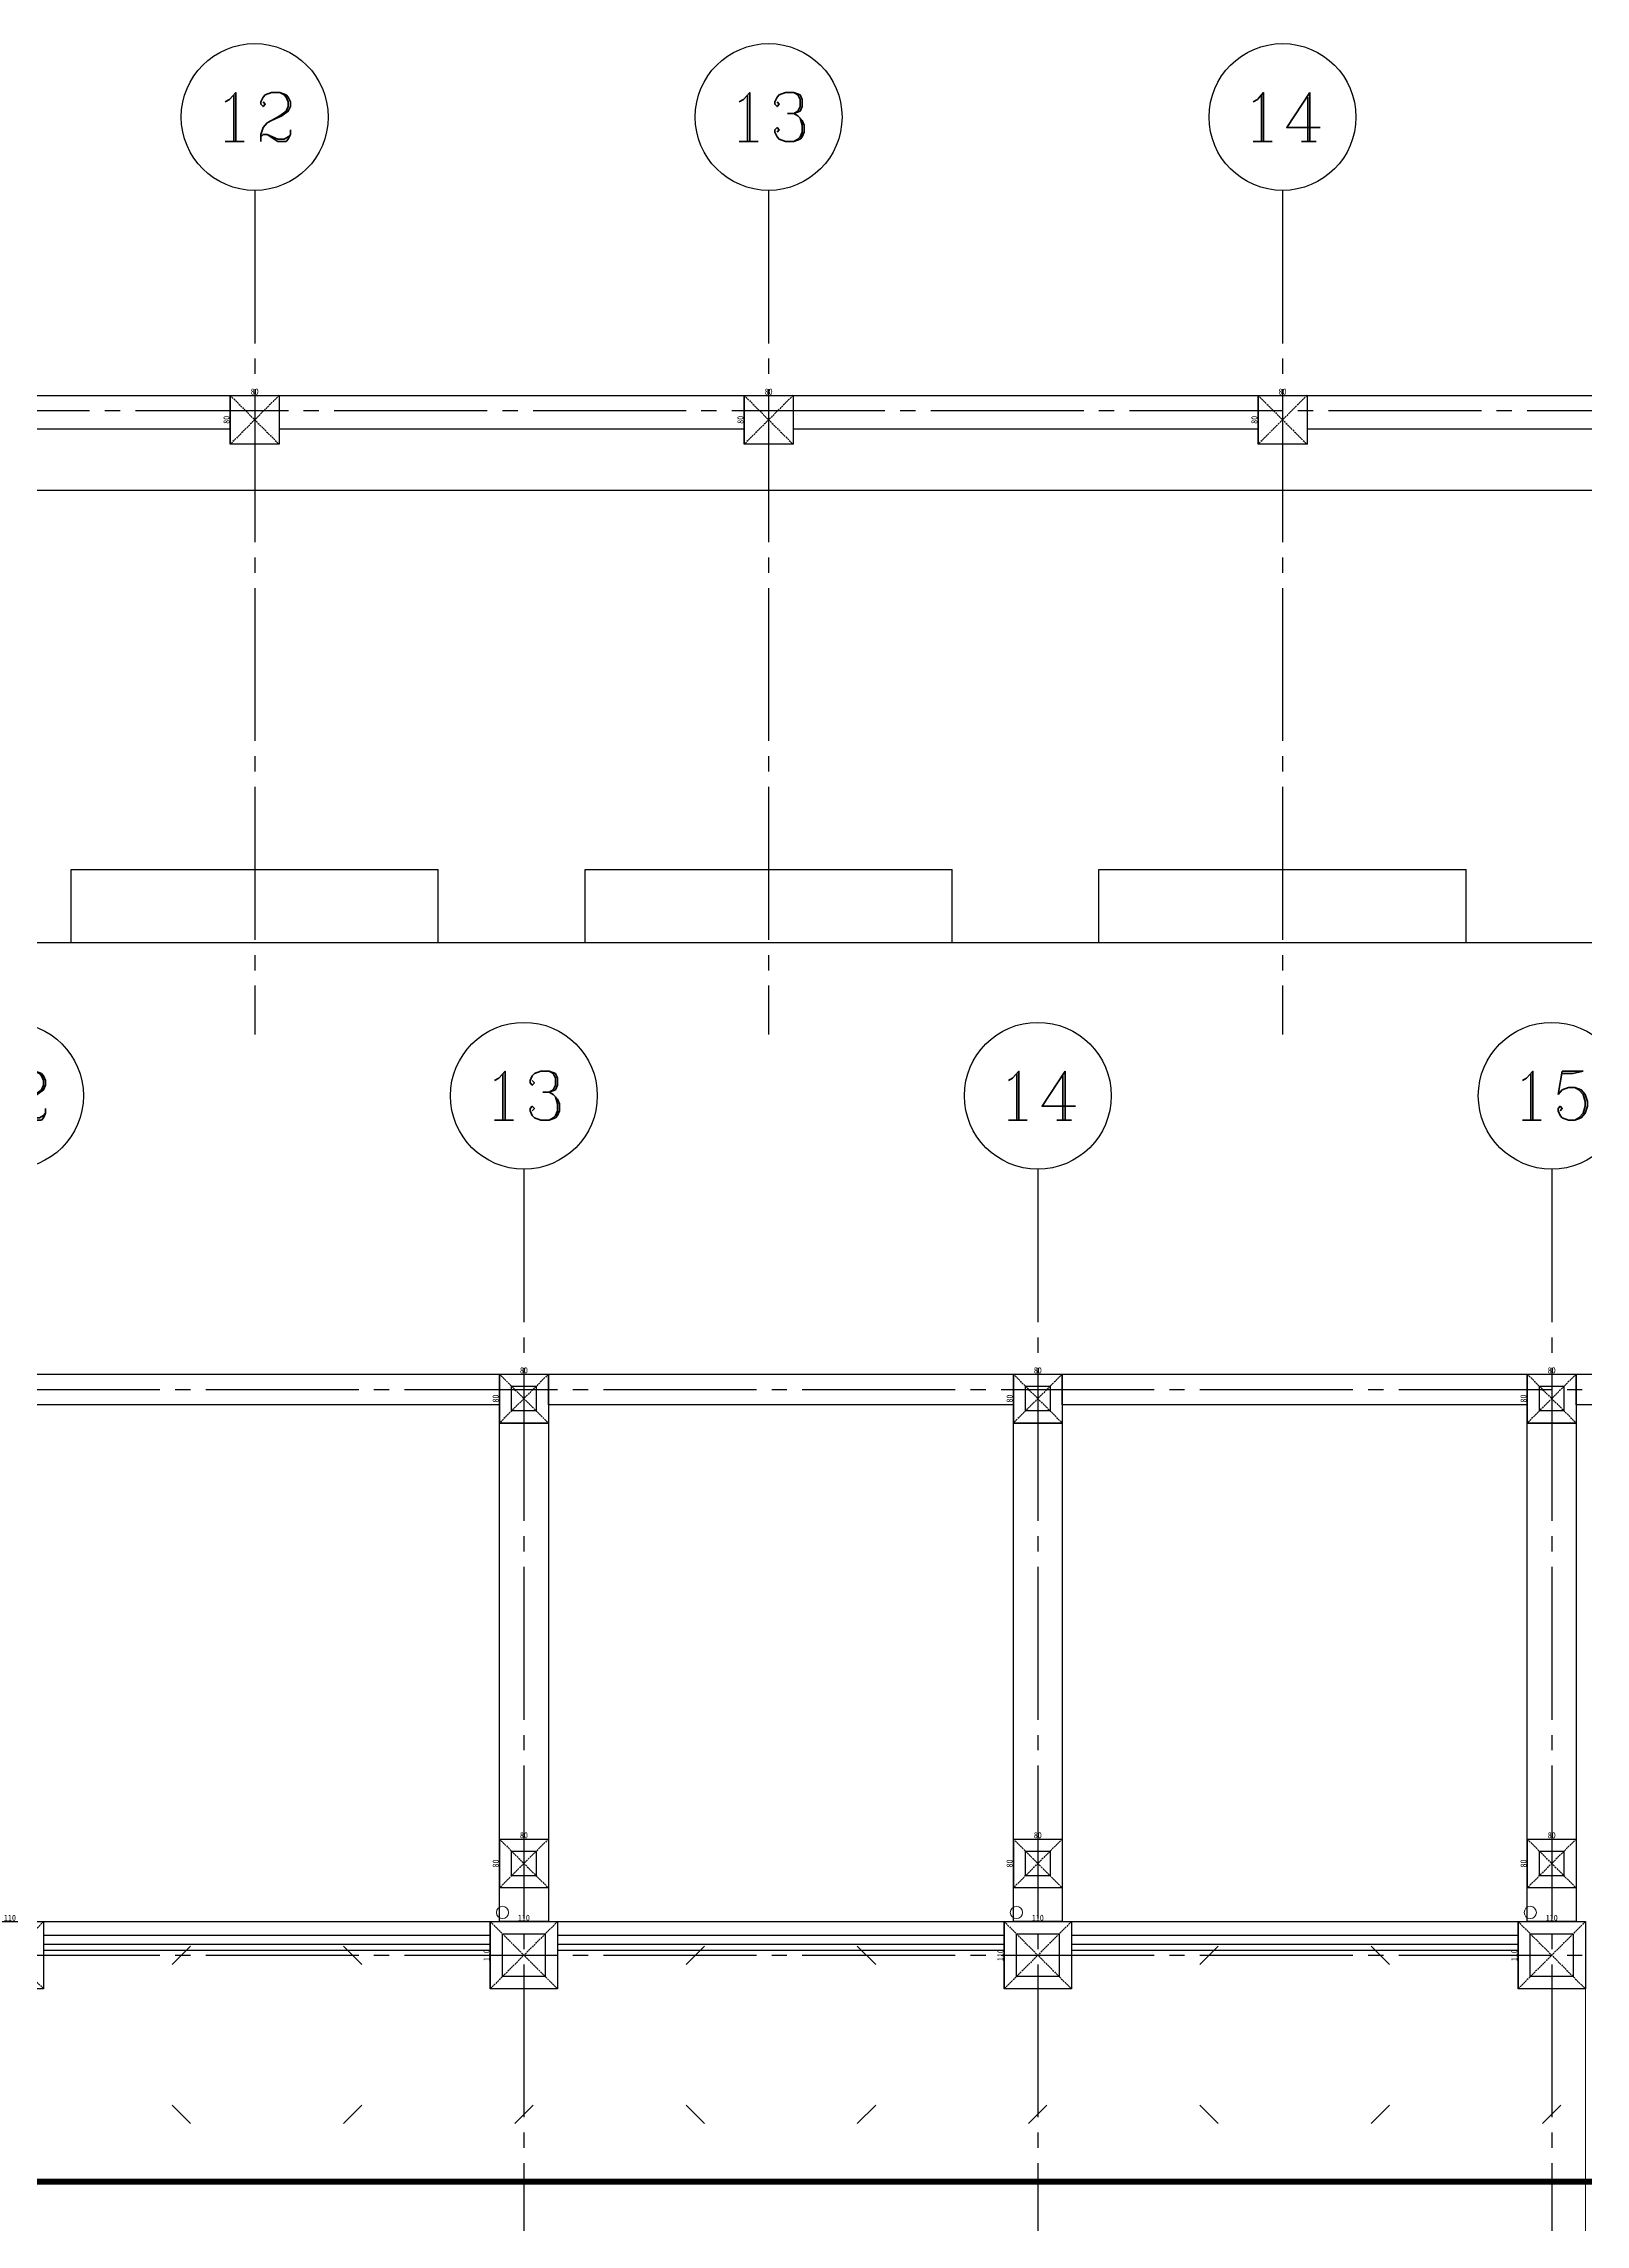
# Model space of a CAD drawing. Header units: millimetres. Extents: x -960 to 39633, y -720 to 12125.
# Drawn here: x 9415 to 11935, y 8560 to 12125 of the extents above; entities that cross this region are included whole.
import ezdxf
from ezdxf.enums import TextEntityAlignment as Align

# ---------------------------------------------------------------- set-up
doc = ezdxf.new("R2010")
doc.units = ezdxf.units.MM
doc.header["$LTSCALE"] = 100
for name, pattern in [('188K-SM-03-F05-ARCH-PA-Y2257103$0$DASHED', [19.05, 12.7, -6.35]), ('X-S-FAB-L05$0$COL-CEN-LIN', [3.25, 2.5, -0.25, 0.25, -0.25]), ('X-S-FAB-L05$0$HIDDEN', [0.4, 0.3, -0.1])]:
    doc.linetypes.add(name, pattern=pattern)
for name, color, linetype in [('0-xref', 7, 'Continuous'), ('188K-SM-03-F05-ARCH-PA-Y2257103$0$K-DIivder-3.5', 102, '188K-SM-03-F05-ARCH-PA-Y2257103$0$DASHED'), ('188K-SM-03-F05-ARCH-PA-Y2257103$0$K-岩棉 2hr 3.5-非抗', 11, 'Continuous'), ('X-S-FAB-L05$0$0-MC', 8, 'Continuous'), ('X-S-FAB-L05$0$0-NC', 8, 'Continuous'), ('X-S-FAB-L05$0$1_L05平面圖_1_A-OBJE-MEP', 8, 'Continuous'), ('X-S-FAB-L05$0$ASP_3', 8, 'Continuous'), ('X-S-FAB-L05$0$BEAM', 8, 'Continuous'), ('X-S-FAB-L05$0$BEAM-RC(P)', 8, 'Continuous'), ('X-S-FAB-L05$0$BLOCK', 8, 'Continuous'), ('X-S-FAB-L05$0$CCL', 8, 'X-S-FAB-L05$0$COL-CEN-LIN'), ('X-S-FAB-L05$0$COL', 8, 'Continuous'), ('X-S-FAB-L05$0$COL-S', 8, 'Continuous'), ('X-S-FAB-L05$0$S-FNDN', 8, 'Continuous'), ('X-S-FAB-L05$0$S-鋼柱', 8, 'Continuous'), ('X-S-FAB-L05$0$SLAB', 8, 'Continuous'), ('X-S-FAB-L05$0$WALL-RC', 8, 'Continuous')]:
    doc.layers.add(name, color=color, linetype=linetype)
doc.layers.add('X-S-FAB-L05$0$A-BLOCK', color=8, linetype='Continuous', plot=False)
doc.layers.add('X-S-FAB-L05$0$XREF', color=8, linetype='Continuous', lineweight=0)
doc.styles.add('X-S-FAB-L05$0$COL-NUM', font='romanc')
doc.styles.add('X-S-FAB-L05$0$DIM', font='', dxfattribs={"width": 0.8})
doc.styles.get('X-S-FAB-L05$0$DIM').set_extended_font_data('MingLiU')
doc.dimstyles.new('X-S-FAB-L05$0$JJP_005_defpoint', dxfattribs={"dimtxt": 20, "dimasz": 0.5, "dimexe": 0.5, "dimexo": 0.5, "dimgap": 0.5, "dimtad": 1, "dimdsep": 46, "dimtxsty": 'X-S-FAB-L05$0$DIM', "dimblk": 'X-S-FAB-L05$0$_None', "dimcen": 10, "dimclrd": 256, "dimclre": 256, "dimclrt": 256, "dimadec": 0, "dimazin": 0, "dimtfac": 1, "dimtix": 1, "dimtmove": 2, "dimatfit": 3, "dimldrblk": 'X-S-FAB-L05$0$_None', "dimfxl": 0.5, "dimtolj": 1, "dimtzin": 0, "dimarcsym": 0})

# ---------------------------------------------------------------- blocks, each defined once
blk = doc.blocks.new('X-S-FAB-L05$0$cn-y')
at = {"layer": 'X-S-FAB-L05$0$0-MC'}
blk.add_circle((-50, 0), 50, dxfattribs=at)
at = {"layer": 'X-S-FAB-L05$0$0-NC', "style": 'X-S-FAB-L05$0$COL-NUM'}
blk.add_attdef('GRID-Y', text='', height=50, dxfattribs=at).set_placement((-50, 0), align=Align.MIDDLE_CENTER)
blk = doc.blocks.new('*D173')
at = {"layer": 'DefPoints', "lineweight": -2, "transparency": 16777216}
blk.add_line((0, 0), (110, 0), dxfattribs=at)
at = {"layer": 'DefPoints', "color": 0, "transparency": 16777216}
for p in [(0, 0), (110, 0), (110, 0)]:
    blk.add_point(p, dxfattribs=at)
at = {"layer": 'DefPoints', "transparency": 16777216, "insert": (55, 6.1), "char_height": 10, "attachment_point": 5, "style": 'X-S-FAB-L05$0$DIM'}
blk.add_mtext('\\A1;110', dxfattribs=at)
blk = doc.blocks.new('X-S-FAB-L05$0$_None')
blk = doc.blocks.new('*D174')
at = {"layer": 'DefPoints', "lineweight": -2, "transparency": 16777216}
blk.add_line((0, 0), (0, -110), dxfattribs=at)
at = {"layer": 'DefPoints', "color": 0, "transparency": 16777216}
for p in [(0, 0), (0, -110), (0, -110)]:
    blk.add_point(p, dxfattribs=at)
at = {"layer": 'DefPoints', "transparency": 16777216, "insert": (-6.1, -55), "char_height": 10, "attachment_point": 5, "rotation": 90, "style": 'X-S-FAB-L05$0$DIM'}
blk.add_mtext('\\A1;110', dxfattribs=at)
blk = doc.blocks.new('*D175')
at = {"layer": 'DefPoints', "lineweight": -2, "transparency": 16777216}
blk.add_line((0, 0), (80, 0), dxfattribs=at)
at = {"layer": 'DefPoints', "color": 0, "transparency": 16777216}
for p in [(0, 0), (80, 0), (80, 0)]:
    blk.add_point(p, dxfattribs=at)
at = {"layer": 'DefPoints', "transparency": 16777216, "insert": (40, 6.1), "char_height": 10, "attachment_point": 5, "style": 'X-S-FAB-L05$0$DIM'}
blk.add_mtext('\\A1;80', dxfattribs=at)
blk = doc.blocks.new('*D176')
at = {"layer": 'DefPoints', "lineweight": -2, "transparency": 16777216}
blk.add_line((0, 0), (0, -80), dxfattribs=at)
at = {"layer": 'DefPoints', "color": 0, "transparency": 16777216}
for p in [(0, 0), (0, -80), (0, -80)]:
    blk.add_point(p, dxfattribs=at)
at = {"layer": 'DefPoints', "transparency": 16777216, "insert": (-6.1, -40), "char_height": 10, "attachment_point": 5, "rotation": 90, "style": 'X-S-FAB-L05$0$DIM'}
blk.add_mtext('\\A1;80', dxfattribs=at)
blk = doc.blocks.new('X-S-FAB-L05$0$10-23 COL LINE')
at = {"layer": 'X-S-FAB-L05$0$CCL'}
for p, q in [((1620, 335), (1620, -1045)), ((2460, 335), (2460, -1045)), ((3300, 335), (3300, -1045)), ((-200, -25), (11735, -25))]:
    blk.add_line(p, q, dxfattribs=at)
at = {"layer": 'X-S-FAB-L05$0$A-BLOCK'}
ref = blk.add_blockref('X-S-FAB-L05$0$cn-y', (1740, 455), dxfattribs=dict(at, xscale=2.399999999999997, yscale=2.399999999999997, zscale=2.399999999999997))
ref.add_attrib('GRID-Y', '12', dxfattribs={"layer": 'X-S-FAB-L05$0$0-NC', "height": 80, "style": 'X-S-FAB-L05$0$COL-NUM'}).set_placement((1620, 455), align=Align.MIDDLE_CENTER)
ref = blk.add_blockref('X-S-FAB-L05$0$cn-y', (2580, 455), dxfattribs=dict(at, xscale=2.399999999999997, yscale=2.399999999999997, zscale=2.399999999999997))
ref.add_attrib('GRID-Y', '13', dxfattribs={"layer": 'X-S-FAB-L05$0$0-NC', "height": 80, "style": 'X-S-FAB-L05$0$COL-NUM'}).set_placement((2460, 455), align=Align.MIDDLE_CENTER)
ref = blk.add_blockref('X-S-FAB-L05$0$cn-y', (3420, 455), dxfattribs=dict(at, xscale=2.399999999999997, yscale=2.399999999999997, zscale=2.399999999999997))
ref.add_attrib('GRID-Y', '14', dxfattribs={"layer": 'X-S-FAB-L05$0$0-NC', "height": 80, "style": 'X-S-FAB-L05$0$COL-NUM'}).set_placement((3300, 455), align=Align.MIDDLE_CENTER)
blk = doc.blocks.new('X-S-FAB-L05$0$SC1')
at = {"layer": 'DefPoints'}
blk.add_line((27925, 8342.1), (27955, 8312.1), dxfattribs=at)
blk = doc.blocks.new('X-S-FAB-L05$0$VC(C)')
at = {"layer": 'X-S-FAB-L05$0$S-鋼柱', "rotation": 90}
for p in [(17967.1, -18940), (18807.1, -18940), (19647.1, -18940), (18247.1, -19200), (18527.1, -19200), (19087.1, -19200), (19367.1, -19200), (19927.1, -19200), (20207.1, -19200)]:
    blk.add_blockref('X-S-FAB-L05$0$SC1', p, dxfattribs=at)
at = {"layer": 'X-S-FAB-L05$0$S-鋼柱'}
for p in [(-18020, 672.9), (-17180, 672.9), (-16340, 672.9), (-18300, 412.9), (-17460, 412.9), (-16620, 412.9)]:
    blk.add_blockref('X-S-FAB-L05$0$SC1', p, dxfattribs=at)
blk = doc.blocks.new('X-S-FAB-L05$0$板_3_2', base_point=(11935, 9055))
at = {"layer": 'X-S-FAB-L05$0$S-FNDN', "color": 15, "lineweight": 0, "flags": 128}
blk.add_lwpolyline([(11935, 9055), (4350, 9055), (4350, 7470), (9330, 7470), (9330, -55), (11935, -55), (11935, 4530), (11070, 4530), (11070, 5003), (11935, 5003)], close=True, dxfattribs=at)
blk = doc.blocks.new('188K-SM-03-F05-ARCH-PA-Y2257103')
at = {"layer": '188K-SM-03-F05-ARCH-PA-Y2257103$0$K-DIivder-3.5', "linetype": 'ByBlock', "ltscale": 2, "const_width": 10, "elevation": 0}
blk.add_lwpolyline([(7605.1, 8630), (12500, 8630)], dxfattribs=at)
at = {"layer": '188K-SM-03-F05-ARCH-PA-Y2257103$0$K-岩棉 2hr 3.5-非抗'}
for p, q in [((10145, 9017.5, 0), (9415, 9017.5, 0)), ((10145, 9007.5, 0), (9415, 9007.5, 0)), ((10985, 9017.5, 0), (10255, 9017.5, 0)), ((10985, 9007.5, 0), (10255, 9007.5, 0)), ((11825, 9017.5, 0), (11095, 9017.5, 0)), ((11825, 9007.5, 0), (11095, 9007.5, 0))]:
    blk.add_line(p, q, dxfattribs=at)
blk = doc.blocks.new('*U58')
at = {"layer": 'DefPoints', "linetype": 'X-S-FAB-L05$0$HIDDEN', "ltscale": 0.1}
for p, q in [((110, 0), (0, -110)), ((0, 0), (110, -110))]:
    blk.add_line(p, q, dxfattribs=at)
at = {"layer": 'X-S-FAB-L05$0$COL', "ltscale": 0.1}
blk.add_lwpolyline([(0, 0), (110, 0), (110, -110), (0, -110)], close=True, dxfattribs=at)
at = {"layer": 'DefPoints'}
dim = blk.add_linear_dim(base=(0, -110), p1=(0, 0), p2=(0, -110), angle=90, dimstyle='X-S-FAB-L05$0$JJP_005_defpoint', override={"dimtxt": 10}, dxfattribs=at)
dim.commit()
dim.dimension.update_dxf_attribs({"geometry": '*D174', "text_midpoint": (-6.067, -55)})
dim = blk.add_linear_dim(base=(110, 0), p1=(0, 0), p2=(110, 0), dimstyle='X-S-FAB-L05$0$JJP_005_defpoint', override={"dimtxt": 10}, dxfattribs=at)
dim.commit()
dim.dimension.update_dxf_attribs({"geometry": '*D173', "text_midpoint": (55, 6.067)})
blk = doc.blocks.new('*U62')
at = {"layer": 'DefPoints', "linetype": 'X-S-FAB-L05$0$HIDDEN', "ltscale": 0.1}
for p, q in [((80, 0), (0, -80)), ((0, 0), (80, -80))]:
    blk.add_line(p, q, dxfattribs=at)
at = {"layer": 'X-S-FAB-L05$0$COL', "ltscale": 0.1}
blk.add_lwpolyline([(0, 0), (80, 0), (80, -80), (0, -80)], close=True, dxfattribs=at)
at = {"layer": 'DefPoints'}
dim = blk.add_linear_dim(base=(0, -80), p1=(0, 0), p2=(0, -80), angle=90, dimstyle='X-S-FAB-L05$0$JJP_005_defpoint', override={"dimtxt": 10}, dxfattribs=at)
dim.commit()
dim.dimension.update_dxf_attribs({"geometry": '*D176', "text_midpoint": (-6.067, -40)})
dim = blk.add_linear_dim(base=(80, 0), p1=(0, 0), p2=(80, 0), dimstyle='X-S-FAB-L05$0$JJP_005_defpoint', override={"dimtxt": 10}, dxfattribs=at)
dim.commit()
dim.dimension.update_dxf_attribs({"geometry": '*D175', "text_midpoint": (40, 6.067)})
blk = doc.blocks.new('X-S-FAB-L05$0$FAB2-L05')
at = {"layer": 'X-S-FAB-L05$0$CCL'}
for p, q in [((-15960, 11005), (-15960, 0)), ((-15120, 11005), (-15120, 0)), ((-14280, 11005), (-14280, 0)), ((-26880, 10645), (1210, 10645)), ((-26880, 9720), (1210, 9720))]:
    blk.add_line(p, q, dxfattribs=at)
at = {"layer": 'X-S-FAB-L05$0$COL-S'}
for points in [[(-15980, 10650), (-15940, 10650), (-15940, 10610), (-15980, 10610)], [(-15140, 10650), (-15100, 10650), (-15100, 10610), (-15140, 10610)], [(-14300, 10650), (-14260, 10650), (-14260, 10610), (-14300, 10610)], [(-15980, 9890), (-15940, 9890), (-15940, 9850), (-15980, 9850)], [(-15140, 9890), (-15100, 9890), (-15100, 9850), (-15140, 9850)], [(-14300, 9890), (-14260, 9890), (-14260, 9850), (-14300, 9850)], [(-15995, 9755), (-15925, 9755), (-15925, 9685), (-15995, 9685)], [(-15155, 9755), (-15085, 9755), (-15085, 9685), (-15155, 9685)], [(-14315, 9755), (-14245, 9755), (-14245, 9685), (-14315, 9685)]]:
    blk.add_lwpolyline(points, close=True, dxfattribs=at)
at = {"layer": 'X-S-FAB-L05$0$A-BLOCK'}
ref = blk.add_blockref('X-S-FAB-L05$0$cn-y', (-16680, 11125), dxfattribs=dict(at, xscale=2.399999999999997, yscale=2.399999999999997, zscale=2.399999999999997))
ref.add_attrib('GRID-Y', '12', dxfattribs={"layer": 'X-S-FAB-L05$0$0-NC', "height": 80, "style": 'X-S-FAB-L05$0$COL-NUM'}).set_placement((-16800, 11125), align=Align.MIDDLE_CENTER)
ref = blk.add_blockref('X-S-FAB-L05$0$cn-y', (-15840, 11125), dxfattribs=dict(at, xscale=2.399999999999997, yscale=2.399999999999997, zscale=2.399999999999997))
ref.add_attrib('GRID-Y', '13', dxfattribs={"layer": 'X-S-FAB-L05$0$0-NC', "height": 80, "style": 'X-S-FAB-L05$0$COL-NUM'}).set_placement((-15960, 11125), align=Align.MIDDLE_CENTER)
ref = blk.add_blockref('X-S-FAB-L05$0$cn-y', (-15000, 11125), dxfattribs=dict(at, xscale=2.399999999999997, yscale=2.399999999999997, zscale=2.399999999999997))
ref.add_attrib('GRID-Y', '14', dxfattribs={"layer": 'X-S-FAB-L05$0$0-NC', "height": 80, "style": 'X-S-FAB-L05$0$COL-NUM'}).set_placement((-15120, 11125), align=Align.MIDDLE_CENTER)
ref = blk.add_blockref('X-S-FAB-L05$0$cn-y', (-14160, 11125), dxfattribs=dict(at, xscale=2.399999999999997, yscale=2.399999999999997, zscale=2.399999999999997))
ref.add_attrib('GRID-Y', '15', dxfattribs={"layer": 'X-S-FAB-L05$0$0-NC', "height": 80, "style": 'X-S-FAB-L05$0$COL-NUM'}).set_placement((-14280, 11125), align=Align.MIDDLE_CENTER)
at = {"layer": 'X-S-FAB-L05$0$BEAM'}
for name, p in [('*U62', (-16000, 10670)), ('*U62', (-15160, 10670)), ('*U62', (-14320, 10670)), ('*U62', (-16000, 9910)), ('*U62', (-15160, 9910)), ('*U62', (-14320, 9910)), ('*U58', (-16015, 9775)), ('*U58', (-15175, 9775)), ('*U58', (-14335, 9775))]:
    blk.add_blockref(name, p, dxfattribs=at)
blk = doc.blocks.new('X-S-FAB-L05')
at = {"layer": 'X-S-FAB-L05$0$1_L05平面圖_1_A-OBJE-MEP', "color": 8, "lineweight": 0, "ltscale": 10}
for centre in [(10165, 9070), (11005, 9070), (11845, 9070)]:
    blk.add_circle(centre, 10, dxfattribs=at)
at = {"layer": 'X-S-FAB-L05$0$ASP_3'}
for p, q in [((9460, 10655), (9460, 10775)), ((10060, 10655), (10060, 10775)), ((10300, 10655), (10300, 10775)), ((10900, 10655), (10900, 10775)), ((11140, 10655), (11140, 10775)), ((11740, 10655), (11740, 10775))]:
    blk.add_line(p, q, dxfattribs=at)
for points in [[(8195, 11395), (12769, 11395)], [(9460, 10775), (10060, 10775)], [(10300, 10775), (10900, 10775)], [(11140, 10775), (11740, 10775)]]:
    blk.add_lwpolyline(points, dxfattribs=at)
at = {"layer": 'X-S-FAB-L05$0$BEAM-RC(P)'}
for points in [[(9400, 9900), (9400, 9950), (10160, 9950), (10160, 9900)], [(10240, 9900), (10240, 9950), (11000, 9950), (11000, 9900)], [(11080, 9900), (11080, 9950), (11840, 9950), (11840, 9900)], [(11920, 9900), (11920, 9950), (12309, 9950), (12309, 9900)], [(10160, 9870), (10240, 9870), (10240, 9055), (10160, 9055)], [(11000, 9870), (11080, 9870), (11080, 9055), (11000, 9055)], [(11840, 9870), (11920, 9870), (11920, 9055), (11840, 9055)]]:
    blk.add_lwpolyline(points, close=True, dxfattribs=at)
at = {"layer": 'X-S-FAB-L05$0$COL-S'}
for points in [[(10180, 9930), (10220, 9930), (10220, 9890), (10180, 9890)], [(11020, 9930), (11060, 9930), (11060, 9890), (11020, 9890)], [(11860, 9930), (11900, 9930), (11900, 9890), (11860, 9890)], [(10180, 9170), (10220, 9170), (10220, 9130), (10180, 9130)], [(11020, 9170), (11060, 9170), (11060, 9130), (11020, 9130)], [(11860, 9170), (11900, 9170), (11900, 9130), (11860, 9130)], [(10165, 9035), (10235, 9035), (10235, 8965), (10165, 8965)], [(11005, 9035), (11075, 9035), (11075, 8965), (11005, 8965)], [(11845, 9035), (11915, 9035), (11915, 8965), (11845, 8965)]]:
    blk.add_lwpolyline(points, close=True, dxfattribs=at)
at = {"layer": 'X-S-FAB-L05$0$WALL-RC'}
for p, q in [((9415, 9055), (10145, 9055)), ((9415, 9033), (10145, 9033)), ((10255, 9055), (10985, 9055)), ((10255, 9033), (10985, 9033)), ((11095, 9055), (11825, 9055)), ((11095, 9033), (11825, 9033))]:
    blk.add_line(p, q, dxfattribs=at)
for points in [[(15520, 11550), (19775, 11550), (19775, 10655), (8140, 10655), (8140, 11550), (13120, 11550)], [(8960, 11495), (9720, 11495)], [(9800, 11495), (10560, 11495)], [(10640, 11495), (11400, 11495)], [(11480, 11495), (12240, 11495)], [(19720, 11470), (19720, 10655), (8195, 10655), (8195, 11470)]]:
    blk.add_lwpolyline(points, dxfattribs=at)
at = {"layer": 'X-S-FAB-L05$0$BEAM'}
for name, p in [('*U62', (9720, 11550)), ('*U62', (10560, 11550)), ('*U62', (11400, 11550)), ('*U62', (10160, 9950)), ('*U62', (11000, 9950)), ('*U62', (11840, 9950)), ('*U62', (10160, 9190)), ('*U62', (11000, 9190)), ('*U62', (11840, 9190)), ('*U58', (9305, 9055)), ('*U58', (10145, 9055)), ('*U58', (10985, 9055)), ('*U58', (11825, 9055))]:
    blk.add_blockref(name, p, dxfattribs=at)
at = {"layer": 'X-S-FAB-L05$0$BLOCK'}
blk.add_blockref('X-S-FAB-L05$0$FAB2-L05', (26160, -720), dxfattribs=at)
at = {"layer": 'X-S-FAB-L05$0$CCL'}
blk.add_blockref('X-S-FAB-L05$0$10-23 COL LINE', (8140, 11550), dxfattribs=at)
at = {"layer": 'X-S-FAB-L05$0$SLAB', "color": 15, "lineweight": 0}
blk.add_blockref('X-S-FAB-L05$0$板_3_2', (11935, 9055), dxfattribs=at)
at = {"layer": 'X-S-FAB-L05$0$XREF'}
blk.add_blockref('X-S-FAB-L05$0$VC(C)', (0, 0), dxfattribs=at)

msp = doc.modelspace()

# ---------------------------------------------------------------- block references
msp.add_blockref('188K-SM-03-F05-ARCH-PA-Y2257103', (0, 0))
at = {"layer": '0-xref'}
msp.add_blockref('X-S-FAB-L05', (0, 0), dxfattribs=at)

doc.saveas('drawing.dxf')
